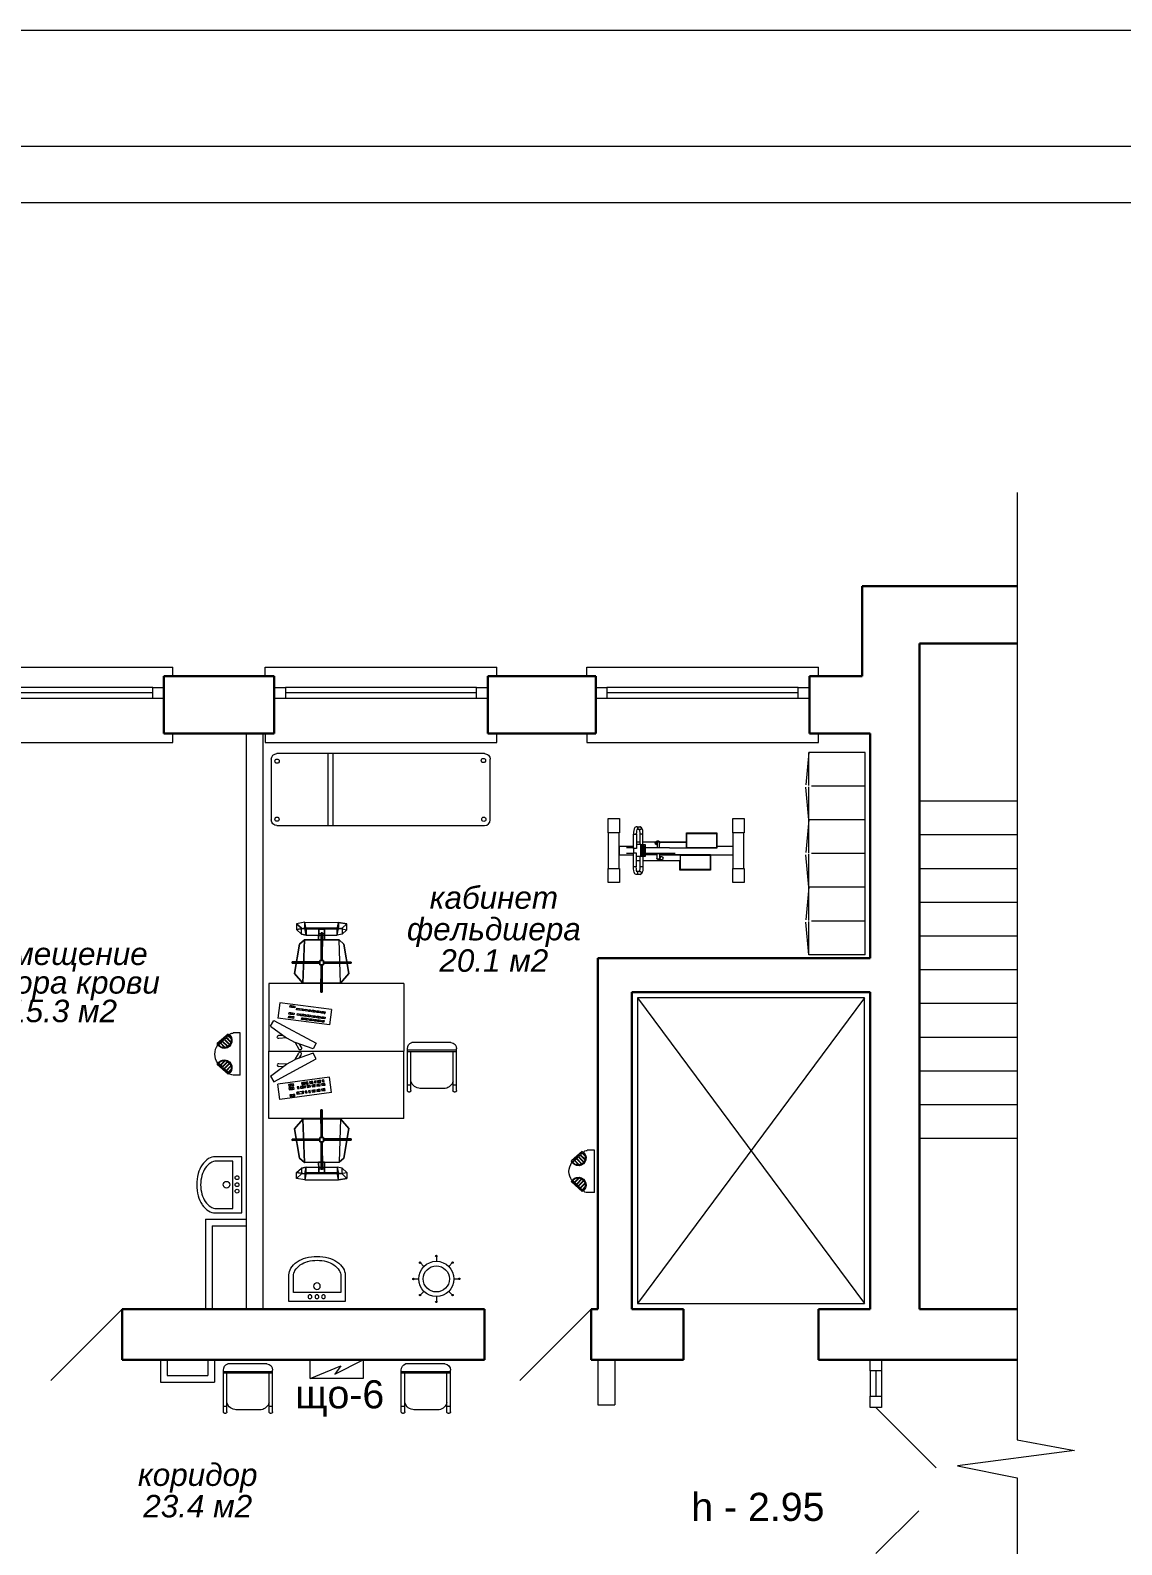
# Model space of a CAD drawing. Header units: metres. Extents: x 14591 to 15202, y 5442 to 5571.
# Drawn here: x 15086.86 to 15096.56, y 5495.36 to 5508.83 of the extents above; entities that cross this region are included whole.
import ezdxf
from ezdxf.enums import TextEntityAlignment as Align

# ---------------------------------------------------------------- set-up
doc = ezdxf.new("R2010")
doc.units = ezdxf.units.M
doc.header["$MEASUREMENT"] = 0
for name, color, linetype, lineweight in [('Level 50', 7, 'Continuous', 0), ('Level 63', 7, 'Continuous', 0), ('mebel', 7, 'Continuous', 0), ('Стены', 7, 'Continuous', 13), ('ТХ Мебель', 7, 'Continuous', 30)]:
    doc.layers.add(name, color=color, linetype=linetype, lineweight=lineweight)
doc.layers.add('OBORUD MED', color=7, linetype='Continuous', lineweight=0, true_color=0xd20000)
doc.styles.add('Style-Arial', font='arial.ttf')
doc.styles.add('Style-Arial IF', font='ariali.ttf')

# ---------------------------------------------------------------- blocks, each defined once
blk = doc.blocks.new('ум6')
at = {"layer": 'Стены', "color": 7, "linetype": 'Continuous', "lineweight": 0}
for p, q in [((-0.325, 0), (-0.325, -0.306)), ((0.325, 0), (-0.325, 0)), ((0.325, -0.306), (0.325, 0)), ((-0.274, -0.103), (-0.274, -0.294)), ((0.275, -0.103), (-0.274, -0.103)), ((0.275, -0.294), (0.275, -0.103))]:
    blk.add_line(p, q, dxfattribs=at)
for centre, radius in [((-0.082, -0.054), 0.0217), ((-0.001, -0.176), 0.0383), ((-0.001, -0.054), 0.0217), ((0.074, -0.054), 0.0217)]:
    blk.add_circle(centre, radius, dxfattribs=at)
for centre, radius, start, end in [((-0.18, -0.306), 0.145, 180, 212.1154), ((-0.151, -0.294), 0.122, 180, 212.1154), ((0.153, -0.294), 0.122, 327.8846, 0), ((0.18, -0.306), 0.145, 327.8846, 0), ((-0.094, -0.251), 0.247, 212.1154, 236.5784), ((-0.079, -0.248), 0.208, 212.1154, 236.5784), ((-0.037, -0.165), 0.35, 236.5784, 254.7118), ((-0.031, -0.175), 0.295, 236.5784, 254.7118), ((0, -0.029), 0.491, 254.7118, 270), ((0.001, -0.061), 0.414, 254.7118, 270), ((0, -0.029), 0.491, 270, 285.2882), ((0.001, -0.061), 0.414, 270, 285.2882), ((0.032, -0.175), 0.295, 285.2882, 303.4216), ((0.037, -0.165), 0.35, 285.2882, 303.4216), ((0.08, -0.248), 0.208, 303.4216, 327.8846), ((0.094, -0.251), 0.247, 303.4216, 327.8846)]:
    blk.add_arc(centre, radius, start, end, dxfattribs=at)
blk = doc.blocks.new('*U54')
at = {"layer": 'Стены', "color": 7, "linetype": 'Continuous', "lineweight": 0}
for p, q in [((-0.335, -1.03), (-0.335, 1.03)), ((-0.255, 1.03), (-0.335, 1.03)), ((0.335, 1.03), (0.255, 1.03)), ((0.335, -1.03), (0.335, 1.03)), ((-0.155, 0.85), (-0.155, -0.85)), ((-0.105, 0.85), (-0.105, -0.85)), ((-0.055, 0.85), (-0.055, -0.85)), ((-0.255, -1.03), (-0.335, -1.03)), ((0.255, -1.03), (0.335, -1.03))]:
    blk.add_line(p, q, dxfattribs=at)
at = {"layer": 'Стены', "color": 7, "linetype": 'Continuous', "lineweight": 30}
for p, q in [((0.255, 0.95), (-0.255, 0.95)), ((0.255, -0.95), (-0.255, -0.95))]:
    blk.add_line(p, q, dxfattribs=at)
at = {"layer": 'Стены', "color": 7, "linetype": 'Continuous', "lineweight": 13, "flags": 128}
for points in [[(-0.155, 0.85), (-0.155, 0.95), (-0.055, 0.95), (-0.055, 0.85), (-0.155, 0.85)], [(-0.155, -0.95), (-0.155, -0.85), (-0.055, -0.85), (-0.055, -0.95), (-0.155, -0.95)]]:
    blk.add_lwpolyline(points, close=True, dxfattribs=at)
blk = doc.blocks.new('*U132')
at = {"color": 7, "linetype": 'Continuous', "lineweight": 0}
for p, q in [((-0.146, 0.145), (-0.112, 0.112)), ((-0.146, 0.145), (-0.112, 0.112)), ((-0.001, 0.205), (-0.001, 0.158)), ((-0.001, 0.205), (-0.001, 0.158)), ((0.144, 0.145), (0.111, 0.112)), ((0.144, 0.145), (0.111, 0.112)), ((-0.205, 0), (-0.158, 0)), ((-0.205, 0), (-0.158, 0)), ((0.157, 0), (0.204, 0)), ((0.157, 0), (0.204, 0)), ((-0.112, -0.111), (-0.146, -0.144)), ((-0.112, -0.111), (-0.146, -0.144)), ((0.111, -0.111), (0.144, -0.144)), ((0.111, -0.111), (0.144, -0.144)), ((-0.001, -0.157), (-0.001, -0.204)), ((-0.001, -0.157), (-0.001, -0.204))]:
    blk.add_line(p, q, dxfattribs=at)
at = {"color": 7, "linetype": 'Continuous', "lineweight": 0, "flags": 128}
for points in [[(-0.152, 0.145, -1), (-0.139, 0.145, -1), (-0.152, 0.145)], [(-0.152, 0.145, -1), (-0.139, 0.145, -1), (-0.152, 0.145)], [(-0.007, 0.204, -1), (0.006, 0.204, -1), (-0.007, 0.204)], [(-0.007, 0.204, -1), (0.006, 0.204, -1), (-0.007, 0.204)], [(0.138, 0.146, -1), (0.15, 0.146, -1), (0.138, 0.146)], [(0.138, 0.146, -1), (0.15, 0.146, -1), (0.138, 0.146)], [(-0.211, -0.001, -1), (-0.198, -0.001, -1), (-0.211, -0.001)], [(-0.211, -0.001, -1), (-0.198, -0.001, -1), (-0.211, -0.001)], [(0.198, 0.001, -1), (0.211, 0.001, -1), (0.198, 0.001)], [(0.198, 0.001, -1), (0.211, 0.001, -1), (0.198, 0.001)], [(-0.152, -0.144, -1), (-0.14, -0.144, -1), (-0.152, -0.144)], [(-0.152, -0.144, -1), (-0.14, -0.144, -1), (-0.152, -0.144)], [(-0.007, -0.204, -1), (0.006, -0.204, -1), (-0.007, -0.204)], [(-0.007, -0.204, -1), (0.006, -0.204, -1), (-0.007, -0.204)], [(0.137, -0.144, -1), (0.149, -0.144, -1), (0.137, -0.144)], [(0.137, -0.144, -1), (0.149, -0.144, -1), (0.137, -0.144)]]:
    blk.add_lwpolyline(points, format="xyb", dxfattribs=at)
at = {"color": 7, "linetype": 'Continuous', "lineweight": 0}
for radius in [0.157, 0.157, 0.116]:
    blk.add_circle((-0.001, 0), radius, dxfattribs=at)
blk = doc.blocks.new('*U129')
at = {"color": 7, "linetype": 'Continuous', "lineweight": 0}
blk.add_line((-0.6, -0.027), (-0.6, 0.573), dxfattribs=at)
at = {"layer": 'Стены', "color": 7, "linetype": 'Continuous', "lineweight": 0}
for p, q in [((0.6, 0.573), (-0.6, 0.573)), ((0.179, 0.503), (0.206, 0.554)), ((0.206, 0.554), (0.366, 0.497)), ((0.328, 0.511), (0.309, 0.544)), ((0.366, 0.497), (0.332, 0.555)), ((0.6, -0.027), (0.6, 0.573)), ((0.556, 0.301), (0.179, 0.503)), ((0.442, 0.456), (0.366, 0.497)), ((0.442, 0.456), (0.509, 0.461)), ((0.583, 0.351), (0.442, 0.456)), ((0.474, 0.433), (0.513, 0.435)), ((0.043, 0.204), (0.061, 0.34)), ((0.061, 0.34), (0.52, 0.28)), ((0.099, 0.271), (0.101, 0.286)), ((0.104, 0.27), (0.099, 0.271)), ((0.113, 0.269), (0.099, 0.271)), ((0.101, 0.286), (0.115, 0.284)), ((0.107, 0.302), (0.109, 0.317)), ((0.122, 0.3), (0.107, 0.302)), ((0.109, 0.317), (0.124, 0.315)), ((0.115, 0.284), (0.113, 0.269)), ((0.113, 0.269), (0.115, 0.284)), ((0.115, 0.284), (0.13, 0.283)), ((0.124, 0.315), (0.122, 0.3)), ((0.13, 0.283), (0.128, 0.267)), ((0.136, 0.298), (0.138, 0.313)), ((0.151, 0.296), (0.136, 0.298)), ((0.138, 0.313), (0.153, 0.311)), ((0.142, 0.265), (0.144, 0.281)), ((0.144, 0.281), (0.159, 0.279)), ((0.151, 0.296), (0.153, 0.311)), ((0.153, 0.311), (0.151, 0.296)), ((0.165, 0.294), (0.151, 0.296)), ((0.153, 0.311), (0.167, 0.31)), ((0.157, 0.263), (0.159, 0.279)), ((0.159, 0.279), (0.157, 0.263)), ((0.159, 0.279), (0.173, 0.277)), ((0.167, 0.31), (0.165, 0.294)), ((0.173, 0.277), (0.171, 0.261)), ((0.177, 0.293), (0.179, 0.308)), ((0.192, 0.291), (0.177, 0.293)), ((0.179, 0.308), (0.194, 0.306)), ((0.186, 0.259), (0.188, 0.275)), ((0.188, 0.275), (0.202, 0.273)), ((0.194, 0.306), (0.192, 0.291)), ((0.202, 0.273), (0.2, 0.258)), ((0.2, 0.258), (0.202, 0.273)), ((0.202, 0.273), (0.217, 0.271)), ((0.206, 0.289), (0.208, 0.304)), ((0.22, 0.287), (0.206, 0.289)), ((0.208, 0.304), (0.222, 0.302)), ((0.217, 0.271), (0.214, 0.256)), ((0.222, 0.302), (0.22, 0.287)), ((0.22, 0.287), (0.222, 0.302)), ((0.235, 0.285), (0.22, 0.287)), ((0.222, 0.302), (0.237, 0.3)), ((0.237, 0.3), (0.235, 0.285)), ((0.249, 0.283), (0.251, 0.299)), ((0.264, 0.281), (0.249, 0.283)), ((0.251, 0.299), (0.266, 0.297)), ((0.266, 0.297), (0.264, 0.281)), ((0.264, 0.281), (0.266, 0.297)), ((0.278, 0.279), (0.264, 0.281)), ((0.266, 0.297), (0.28, 0.295)), ((0.278, 0.279), (0.28, 0.295)), ((0.28, 0.295), (0.278, 0.279)), ((0.293, 0.277), (0.278, 0.279)), ((0.28, 0.295), (0.295, 0.293)), ((0.293, 0.277), (0.295, 0.293)), ((0.295, 0.293), (0.293, 0.277)), ((0.307, 0.276), (0.293, 0.277)), ((0.295, 0.293), (0.309, 0.291)), ((0.309, 0.291), (0.307, 0.276)), ((0.378, 0.266), (0.38, 0.282)), ((0.38, 0.282), (0.395, 0.28)), ((0.395, 0.28), (0.393, 0.264)), ((0.393, 0.264), (0.395, 0.28)), ((0.395, 0.28), (0.409, 0.278)), ((0.407, 0.262), (0.409, 0.278)), ((0.409, 0.278), (0.407, 0.262)), ((0.409, 0.278), (0.424, 0.276)), ((0.424, 0.276), (0.421, 0.261)), ((0.502, 0.144), (0.52, 0.28)), ((0.583, 0.351), (0.556, 0.301)), ((0.043, 0.204), (0.502, 0.144)), ((0.099, 0.223), (0.101, 0.239)), ((0.106, 0.223), (0.099, 0.224)), ((0.113, 0.222), (0.099, 0.223)), ((0.106, 0.238), (0.101, 0.239)), ((0.101, 0.239), (0.115, 0.237)), ((0.128, 0.267), (0.113, 0.269)), ((0.113, 0.222), (0.115, 0.237)), ((0.115, 0.237), (0.113, 0.222)), ((0.128, 0.22), (0.113, 0.222)), ((0.115, 0.237), (0.13, 0.235)), ((0.13, 0.235), (0.128, 0.22)), ((0.157, 0.263), (0.142, 0.265)), ((0.142, 0.218), (0.144, 0.233)), ((0.157, 0.216), (0.142, 0.218)), ((0.144, 0.233), (0.159, 0.231)), ((0.171, 0.261), (0.157, 0.263)), ((0.157, 0.216), (0.159, 0.231)), ((0.159, 0.231), (0.157, 0.216)), ((0.171, 0.214), (0.157, 0.216)), ((0.159, 0.231), (0.173, 0.23)), ((0.173, 0.23), (0.171, 0.214)), ((0.2, 0.258), (0.186, 0.259)), ((0.186, 0.212), (0.188, 0.228)), ((0.2, 0.21), (0.186, 0.212)), ((0.188, 0.228), (0.202, 0.226)), ((0.214, 0.256), (0.2, 0.258)), ((0.2, 0.21), (0.202, 0.226)), ((0.202, 0.226), (0.2, 0.21)), ((0.215, 0.208), (0.2, 0.21)), ((0.202, 0.226), (0.217, 0.224)), ((0.217, 0.224), (0.215, 0.208)), ((0.229, 0.254), (0.231, 0.269)), ((0.243, 0.252), (0.229, 0.254)), ((0.229, 0.206), (0.231, 0.222)), ((0.244, 0.205), (0.229, 0.206)), ((0.231, 0.269), (0.245, 0.267)), ((0.231, 0.222), (0.246, 0.22)), ((0.243, 0.252), (0.245, 0.267)), ((0.245, 0.267), (0.243, 0.252)), ((0.258, 0.25), (0.243, 0.252)), ((0.246, 0.22), (0.244, 0.205)), ((0.245, 0.267), (0.26, 0.266)), ((0.26, 0.266), (0.258, 0.25)), ((0.258, 0.203), (0.26, 0.218)), ((0.272, 0.201), (0.258, 0.203)), ((0.26, 0.218), (0.275, 0.216)), ((0.272, 0.248), (0.274, 0.264)), ((0.287, 0.246), (0.272, 0.248)), ((0.275, 0.216), (0.272, 0.201)), ((0.274, 0.264), (0.289, 0.262)), ((0.289, 0.262), (0.287, 0.246)), ((0.287, 0.246), (0.289, 0.262)), ((0.301, 0.244), (0.287, 0.246)), ((0.287, 0.199), (0.289, 0.214)), ((0.301, 0.197), (0.287, 0.199)), ((0.289, 0.262), (0.303, 0.26)), ((0.289, 0.214), (0.303, 0.213)), ((0.303, 0.26), (0.301, 0.244)), ((0.301, 0.244), (0.303, 0.26)), ((0.316, 0.242), (0.301, 0.244)), ((0.301, 0.197), (0.303, 0.213)), ((0.303, 0.213), (0.301, 0.197)), ((0.351, 0.19), (0.301, 0.197)), ((0.303, 0.26), (0.318, 0.258)), ((0.303, 0.213), (0.353, 0.206)), ((0.318, 0.258), (0.316, 0.242)), ((0.33, 0.241), (0.332, 0.256)), ((0.345, 0.239), (0.33, 0.241)), ((0.33, 0.193), (0.332, 0.209)), ((0.344, 0.191), (0.33, 0.193)), ((0.332, 0.256), (0.347, 0.254)), ((0.332, 0.209), (0.346, 0.207)), ((0.346, 0.207), (0.344, 0.191)), ((0.347, 0.254), (0.345, 0.239)), ((0.353, 0.206), (0.351, 0.19)), ((0.367, 0.173), (0.369, 0.188)), ((0.381, 0.171), (0.367, 0.173)), ((0.369, 0.188), (0.384, 0.186)), ((0.375, 0.235), (0.377, 0.251)), ((0.39, 0.233), (0.375, 0.235)), ((0.377, 0.251), (0.392, 0.249)), ((0.393, 0.264), (0.378, 0.266)), ((0.381, 0.171), (0.384, 0.186)), ((0.384, 0.186), (0.381, 0.171)), ((0.396, 0.169), (0.381, 0.171)), ((0.384, 0.186), (0.398, 0.184)), ((0.39, 0.233), (0.392, 0.249)), ((0.392, 0.249), (0.39, 0.233)), ((0.404, 0.231), (0.39, 0.233)), ((0.392, 0.249), (0.406, 0.247)), ((0.407, 0.262), (0.393, 0.264)), ((0.398, 0.184), (0.396, 0.169)), ((0.396, 0.169), (0.398, 0.184)), ((0.41, 0.167), (0.396, 0.169)), ((0.398, 0.184), (0.412, 0.183)), ((0.406, 0.247), (0.404, 0.231)), ((0.404, 0.231), (0.406, 0.247)), ((0.419, 0.229), (0.404, 0.231)), ((0.406, 0.247), (0.421, 0.245)), ((0.421, 0.261), (0.407, 0.262)), ((0.412, 0.183), (0.41, 0.167)), ((0.421, 0.245), (0.419, 0.229)), ((0.124, 0.05), (0.124, 0.05)), ((0.124, 0.05), (0.124, 0.05)), ((0.124, 0.05), (0.136, 0.05)), ((0.136, 0.05), (0.124, 0.05)), ((0.124, 0.05), (0.136, 0.05)), ((0.124, -0.194), (0.124, 0.05)), ((0.124, 0.05), (0.124, -0.194)), ((0.124, -0.194), (0.124, 0.05)), ((0.136, 0.05), (0.135, -0.194)), ((0.135, -0.194), (0.136, 0.05)), ((0.136, 0.05), (0.135, -0.194)), ((0.136, 0.05), (0.136, 0.05)), ((0.136, 0.05), (0.136, 0.05)), ((-0.6, -0.027), (0.6, -0.027)), ((-0.111, -0.116), (-0.037, -0.03)), ((-0.037, -0.03), (-0.111, -0.116)), ((-0.111, -0.116), (-0.037, -0.03)), ((-0.069, -0.378), (-0.111, -0.116)), ((-0.111, -0.116), (-0.069, -0.378)), ((-0.069, -0.378), (-0.111, -0.116)), ((-0.037, -0.03), (0.297, -0.031)), ((0.297, -0.031), (-0.037, -0.03)), ((0.297, -0.031), (-0.037, -0.03)), ((-0.037, -0.03), (-0.025, -0.416)), ((-0.037, -0.03), (-0.025, -0.416)), ((0.283, -0.417), (0.297, -0.031)), ((0.297, -0.031), (0.283, -0.417)), ((0.297, -0.031), (0.37, -0.117)), ((0.37, -0.117), (0.297, -0.031)), ((0.37, -0.117), (0.297, -0.031)), ((0.37, -0.117), (0.327, -0.379)), ((0.327, -0.379), (0.37, -0.117)), ((0.327, -0.379), (0.37, -0.117)), ((-0.132, -0.208), (-0.132, -0.208)), ((-0.132, -0.208), (0.112, -0.208)), ((0.112, -0.208), (-0.132, -0.208)), ((-0.132, -0.219), (-0.132, -0.208)), ((-0.132, -0.208), (-0.132, -0.208)), ((-0.132, -0.208), (-0.132, -0.219)), ((-0.132, -0.219), (-0.132, -0.208)), ((-0.132, -0.208), (0.112, -0.208)), ((-0.132, -0.219), (-0.132, -0.219)), ((0.112, -0.22), (-0.132, -0.219)), ((-0.132, -0.219), (-0.132, -0.219)), ((-0.132, -0.219), (0.112, -0.22)), ((0.112, -0.22), (-0.132, -0.219)), ((0.112, -0.234), (0.112, -0.194)), ((0.112, -0.194), (0.112, -0.234)), ((0.112, -0.194), (0.147, -0.194)), ((0.147, -0.194), (0.112, -0.194)), ((0.112, -0.208), (0.112, -0.208)), ((0.112, -0.208), (0.112, -0.22)), ((0.147, -0.234), (0.112, -0.234)), ((0.112, -0.234), (0.147, -0.234)), ((0.124, -0.234), (0.123, -0.478)), ((0.123, -0.478), (0.124, -0.234)), ((0.124, -0.234), (0.123, -0.478)), ((0.135, -0.194), (0.124, -0.194)), ((0.135, -0.234), (0.124, -0.234)), ((0.135, -0.194), (0.135, -0.194)), ((0.135, -0.478), (0.135, -0.234)), ((0.135, -0.234), (0.135, -0.234)), ((0.135, -0.234), (0.135, -0.478)), ((0.135, -0.478), (0.135, -0.234)), ((0.147, -0.194), (0.147, -0.234)), ((0.147, -0.234), (0.147, -0.194)), ((0.392, -0.209), (0.147, -0.208)), ((0.147, -0.208), (0.147, -0.208)), ((0.147, -0.208), (0.392, -0.209)), ((0.147, -0.208), (0.147, -0.22)), ((0.392, -0.209), (0.147, -0.208)), ((0.147, -0.22), (0.392, -0.221)), ((0.392, -0.221), (0.147, -0.22)), ((0.147, -0.22), (0.392, -0.221)), ((0.392, -0.209), (0.392, -0.209)), ((0.392, -0.221), (0.392, -0.209)), ((0.392, -0.209), (0.392, -0.209)), ((0.392, -0.209), (0.392, -0.221)), ((0.392, -0.221), (0.392, -0.209)), ((0.392, -0.221), (0.392, -0.221)), ((0.392, -0.221), (0.392, -0.221)), ((-0.025, -0.416), (-0.069, -0.378)), ((-0.069, -0.378), (-0.025, -0.416)), ((-0.025, -0.416), (-0.069, -0.378)), ((0.327, -0.379), (0.283, -0.417)), ((0.283, -0.417), (0.327, -0.379)), ((0.283, -0.417), (0.327, -0.379)), ((-0.052, -0.467), (-0.094, -0.506)), ((-0.094, -0.506), (-0.052, -0.467)), ((-0.094, -0.506), (-0.094, -0.559)), ((-0.094, -0.506), (-0.094, -0.559)), ((-0.021, -0.52), (-0.094, -0.506)), ((-0.021, -0.52), (-0.094, -0.506)), ((-0.094, -0.559), (-0.052, -0.52)), ((-0.094, -0.559), (-0.052, -0.52)), ((-0.052, -0.467), (-0.008, -0.458)), ((-0.052, -0.467), (-0.008, -0.458)), ((-0.052, -0.52), (-0.052, -0.467)), ((-0.052, -0.52), (-0.052, -0.467)), ((-0.008, -0.51), (-0.052, -0.52)), ((-0.052, -0.52), (-0.008, -0.51)), ((0.283, -0.417), (-0.025, -0.416)), ((-0.025, -0.416), (0.283, -0.417)), ((-0.025, -0.416), (0.283, -0.417)), ((-0.008, -0.458), (-0.021, -0.52)), ((-0.008, -0.458), (-0.021, -0.52)), ((-0.008, -0.51), (-0.021, -0.572)), ((-0.021, -0.572), (-0.008, -0.51)), ((-0.021, -0.572), (-0.021, -0.52)), ((-0.021, -0.572), (-0.021, -0.52)), ((-0.021, -0.52), (0.279, -0.52)), ((-0.021, -0.52), (0.279, -0.52)), ((-0.008, -0.458), (-0.008, -0.51)), ((0.266, -0.458), (-0.008, -0.458)), ((-0.008, -0.458), (-0.008, -0.51)), ((0.266, -0.458), (-0.008, -0.458)), ((-0.008, -0.51), (0.266, -0.511)), ((-0.008, -0.51), (0.266, -0.511)), ((0.103, -0.511), (0.103, -0.416)), ((0.103, -0.416), (0.103, -0.473)), ((0.103, -0.416), (0.156, -0.416)), ((0.103, -0.511), (0.103, -0.416)), ((0.103, -0.416), (0.156, -0.416)), ((0.103, -0.473), (0.103, -0.416)), ((0.103, -0.473), (0.103, -0.511)), ((0.155, -0.474), (0.103, -0.473)), ((0.155, -0.511), (0.103, -0.511)), ((0.123, -0.478), (0.123, -0.478)), ((0.123, -0.478), (0.135, -0.478)), ((0.135, -0.478), (0.123, -0.478)), ((0.123, -0.478), (0.123, -0.478)), ((0.123, -0.478), (0.135, -0.478)), ((0.135, -0.478), (0.135, -0.478)), ((0.135, -0.478), (0.135, -0.478)), ((0.156, -0.416), (0.155, -0.511)), ((0.155, -0.474), (0.156, -0.416)), ((0.156, -0.416), (0.155, -0.511)), ((0.156, -0.416), (0.155, -0.474)), ((0.155, -0.511), (0.155, -0.474)), ((0.266, -0.511), (0.266, -0.458)), ((0.266, -0.458), (0.31, -0.468)), ((0.266, -0.511), (0.266, -0.458)), ((0.31, -0.468), (0.266, -0.458)), ((0.266, -0.458), (0.279, -0.52)), ((0.279, -0.52), (0.266, -0.458)), ((0.31, -0.52), (0.266, -0.511)), ((0.266, -0.511), (0.279, -0.573)), ((0.31, -0.52), (0.266, -0.511)), ((0.266, -0.511), (0.279, -0.573)), ((0.352, -0.507), (0.279, -0.52)), ((0.279, -0.52), (0.352, -0.507)), ((0.279, -0.52), (0.279, -0.573)), ((0.279, -0.52), (0.279, -0.573)), ((0.352, -0.507), (0.31, -0.468)), ((0.31, -0.468), (0.31, -0.52)), ((0.31, -0.468), (0.31, -0.52)), ((0.352, -0.507), (0.31, -0.468)), ((0.31, -0.52), (0.352, -0.56)), ((0.352, -0.56), (0.31, -0.52)), ((0.352, -0.56), (0.352, -0.507)), ((0.352, -0.56), (0.352, -0.507)), ((-0.094, -0.559), (-0.021, -0.572)), ((-0.021, -0.572), (-0.094, -0.559)), ((0.279, -0.573), (-0.021, -0.572)), ((0.279, -0.573), (-0.021, -0.572)), ((0.279, -0.573), (0.352, -0.56)), ((0.279, -0.573), (0.352, -0.56))]:
    blk.add_line(p, q, dxfattribs=at)
at = {"layer": 'Стены', "color": 7, "linetype": 'Continuous', "lineweight": 0, "extrusion": (0, 0, -1)}
for centre, start, end in [((-0.321, 0.55), 335.1796, 155.2165), ((-0.511, 0.448), 81.1305, 261.1674)]:
    blk.add_arc(centre, 0.0129, start, end, dxfattribs=at)
blk = doc.blocks.new('*U131')
at = {"layer": 'Стены', "color": 7, "linetype": 'Continuous', "lineweight": 0}
for p, q in [((-0.219, 0.208), (-0.219, 0.198)), ((-0.208, 0.219), (0.15, 0.219)), ((-0.208, 0.187), (0.136, 0.187)), ((-0.16, 0.187), (-0.16, 0.219)), ((0.136, -0.219), (0.136, 0.219)), ((0.15, -0.219), (0.15, 0.219)), ((0.15, 0.219), (0.169, 0.219)), ((0.219, -0.168), (0.219, 0.18)), ((-0.189, -0.118), (-0.189, 0.108)), ((-0.219, -0.197), (-0.219, -0.207)), ((-0.208, -0.187), (0.136, -0.187)), ((-0.208, -0.219), (0.165, -0.219)), ((-0.16, -0.219), (-0.16, -0.187))]:
    blk.add_line(p, q, dxfattribs=at)
at = {"layer": 'Стены', "color": 7, "linetype": 'Continuous', "lineweight": 0, "extrusion": (0, 0, -1)}
for centre, radius, start, end in [((0.209, 0.208), 0.0104, 358.9796, 94.0778), ((0.208, 0.198), 0.011, 270.467, 0.467), ((0.104, 0.105), 0.0844, 358.3439, 76.9666), ((-0.167, 0.163), 0.0554, 87.4032, 162.07), ((0.105, -0.105), 0.0844, 283.0334, 351.2374), ((0.209, -0.197), 0.0104, 358.9796, 94.0778), ((0.208, -0.208), 0.011, 270.467, 0.467), ((-0.164, -0.164), 0.055, 184.5182, 270.467)]:
    blk.add_arc(centre, radius, start, end, dxfattribs=at)
blk = doc.blocks.new('*U138')
at = {"layer": 'mebel', "ltscale": 0.001174}
for p, q in [((-0.242, 0.515), (-0.135, 0.515)), ((-0.242, 0.429), (-0.242, 0.515)), ((-0.135, 0.515), (-0.135, 0.429)), ((-0.135, 0.512), (0.135, 0.512)), ((0.135, 0.429), (0.135, 0.515)), ((0.135, 0.515), (0.242, 0.515)), ((0.242, 0.515), (0.242, 0.429)), ((-0.135, 0.429), (-0.242, 0.429)), ((-0.135, 0.432), (0.135, 0.432)), ((-0.034, 0.324), (-0.034, 0.429)), ((-0.034, 0.429), (0.034, 0.429)), ((-0.021, 0.324), (-0.021, 0.377)), ((0.021, 0.323), (0.021, 0.377)), ((0.034, 0.429), (0.034, 0.323)), ((0.242, 0.429), (0.135, 0.429)), ((-0.18, 0.304), (-0.178, 0.308)), ((-0.18, 0.272), (-0.18, 0.304)), ((-0.18, 0.299), (-0.178, 0.295)), ((-0.18, 0.273), (-0.178, 0.269)), ((-0.178, 0.267), (-0.18, 0.272)), ((-0.179, 0.305), (-0.179, 0.306)), ((-0.179, 0.305), (-0.179, 0.305)), ((-0.178, 0.308), (-0.175, 0.313)), ((-0.178, 0.295), (-0.173, 0.292)), ((-0.178, 0.269), (-0.174, 0.265)), ((-0.178, 0.267), (-0.173, 0.265)), ((-0.175, 0.263), (-0.178, 0.267)), ((-0.175, 0.313), (-0.171, 0.315)), ((-0.171, 0.261), (-0.175, 0.263)), ((-0.174, 0.265), (-0.169, 0.264)), ((-0.173, 0.292), (-0.17, 0.292)), ((-0.173, 0.265), (-0.17, 0.264)), ((-0.171, 0.315), (-0.164, 0.319)), ((-0.164, 0.257), (-0.171, 0.261)), ((-0.17, 0.292), (-0.169, 0.291)), ((-0.17, 0.292), (-0.168, 0.291)), ((-0.169, 0.291), (-0.169, 0.291)), ((-0.169, 0.264), (-0.166, 0.265)), ((-0.168, 0.264), (-0.169, 0.264)), ((-0.168, 0.291), (-0.166, 0.292)), ((-0.166, 0.265), (-0.168, 0.264)), ((-0.166, 0.292), (-0.164, 0.293)), ((-0.164, 0.293), (-0.166, 0.292)), ((-0.166, 0.265), (-0.164, 0.265)), ((-0.164, 0.319), (-0.153, 0.321)), ((-0.164, 0.293), (-0.164, 0.293)), ((-0.164, 0.293), (-0.163, 0.293)), ((-0.164, 0.266), (-0.16, 0.269)), ((-0.164, 0.265), (-0.164, 0.266)), ((-0.164, 0.266), (-0.163, 0.266)), ((-0.153, 0.254), (-0.164, 0.257)), ((-0.163, 0.293), (-0.16, 0.297)), ((-0.163, 0.266), (-0.162, 0.267)), ((-0.162, 0.296), (-0.156, 0.299)), ((-0.162, 0.294), (-0.16, 0.296)), ((-0.16, 0.298), (-0.15, 0.3)), ((-0.16, 0.297), (-0.16, 0.297)), ((-0.16, 0.296), (-0.16, 0.297)), ((-0.16, 0.269), (-0.159, 0.273)), ((-0.16, 0.269), (-0.16, 0.27)), ((-0.16, 0.269), (-0.16, 0.269)), ((-0.159, 0.273), (-0.159, 0.298)), ((-0.159, 0.278), (-0.156, 0.277)), ((-0.159, 0.277), (-0.158, 0.276)), ((-0.156, 0.277), (-0.15, 0.275)), ((-0.153, 0.321), (-0.139, 0.323)), ((-0.139, 0.253), (-0.153, 0.254)), ((-0.15, 0.3), (-0.138, 0.302)), ((-0.15, 0.275), (-0.138, 0.274)), ((-0.139, 0.323), (-0.124, 0.324)), ((-0.126, 0.252), (-0.139, 0.253)), ((-0.138, 0.302), (-0.124, 0.303)), ((-0.138, 0.274), (-0.124, 0.273)), ((-0.126, 0.273), (-0.126, 0.273)), ((-0.126, 0.273), (-0.045, 0.273)), ((-0.126, 0.271), (-0.126, 0.271)), ((-0.126, 0.257), (-0.126, 0.257)), ((-0.126, 0.253), (-0.126, 0.254)), ((-0.126, 0.252), (-0.126, 0.253)), ((-0.045, 0.252), (-0.126, 0.252)), ((-0.124, 0.324), (-0.124, 0.323)), ((-0.124, 0.303), (-0.124, 0.324)), ((-0.124, 0.324), (-0.017, 0.324)), ((-0.124, 0.32), (-0.124, 0.322)), ((-0.124, 0.313), (-0.124, 0.319)), ((-0.017, 0.303), (-0.124, 0.303)), ((-0.124, 0.303), (-0.124, 0.303)), ((-0.124, 0.273), (-0.124, 0.273)), ((-0.124, 0.272), (-0.124, 0.273)), ((-0.124, 0.268), (-0.124, 0.27)), ((-0.124, 0.263), (-0.124, 0.266)), ((-0.124, 0.259), (-0.124, 0.261)), ((-0.124, 0.255), (-0.124, 0.256)), ((-0.124, 0.252), (-0.124, 0.253)), ((-0.078, 0.324), (-0.078, 0.324)), ((-0.078, 0.324), (-0.032, 0.324)), ((-0.078, 0.273), (-0.078, 0.303)), ((-0.078, -0.032), (-0.078, 0.252)), ((-0.045, 0.235), (-0.045, 0.303)), ((-0.045, 0.268), (0.045, 0.268)), ((0.045, 0.235), (-0.045, 0.235)), ((-0.041, 0.252), (-0.041, 0.264)), ((-0.041, 0.261), (0.041, 0.261)), ((0.041, 0.252), (-0.041, 0.252)), ((-0.034, 0.238), (-0.034, 0.246)), ((-0.034, 0.243), (-0.017, 0.243)), ((-0.017, 0.238), (-0.034, 0.238)), ((-0.032, 0.324), (-0.032, 0.324)), ((-0.032, 0.144), (-0.032, 0.235)), ((-0.021, 0.009), (-0.021, 0.235)), ((-0.021, 0.235), (-0.021, 0.157)), ((-0.021, 0.161), (-0.021, 0.235)), ((-0.017, 0.324), (-0.017, 0.303)), ((-0.017, 0.32), (0.017, 0.32)), ((-0.017, 0.243), (-0.017, 0.246)), ((-0.017, 0.243), (-0.017, 0.238)), ((-0.009, 0.238), (-0.009, 0.246)), ((-0.009, 0.243), (0.009, 0.243)), ((0.009, 0.238), (-0.009, 0.238)), ((0.009, 0.243), (0.009, 0.246)), ((0.009, 0.243), (0.009, 0.238)), ((0.017, 0.302), (0.017, 0.323)), ((0.017, 0.323), (0.124, 0.323)), ((0.124, 0.302), (0.017, 0.302)), ((0.017, 0.238), (0.017, 0.246)), ((0.017, 0.243), (0.034, 0.243)), ((0.034, 0.238), (0.017, 0.238)), ((0.021, 0.051), (0.021, 0.235)), ((0.034, 0.243), (0.034, 0.246)), ((0.034, 0.243), (0.034, 0.238)), ((0.041, 0.261), (0.041, 0.264)), ((0.041, 0.261), (0.041, 0.252)), ((0.045, 0.268), (0.045, 0.302)), ((0.045, 0.273), (0.124, 0.273)), ((0.045, 0.268), (0.045, 0.235)), ((0.045, 0.252), (0.124, 0.252)), ((0.065, 0.273), (0.065, 0.302)), ((0.065, 0.157), (0.065, 0.252)), ((0.124, 0.324), (0.124, 0.322)), ((0.139, 0.323), (0.124, 0.324)), ((0.124, 0.322), (0.124, 0.318)), ((0.124, 0.318), (0.124, 0.313)), ((0.124, 0.313), (0.124, 0.312)), ((0.124, 0.312), (0.124, 0.307)), ((0.124, 0.308), (0.124, 0.311)), ((0.124, 0.307), (0.124, 0.304)), ((0.124, 0.304), (0.124, 0.306)), ((0.124, 0.304), (0.124, 0.302)), ((0.124, 0.303), (0.124, 0.303)), ((0.138, 0.302), (0.124, 0.303)), ((0.124, 0.273), (0.138, 0.274)), ((0.124, 0.273), (0.124, 0.273)), ((0.124, 0.262), (0.124, 0.273)), ((0.124, 0.27), (0.124, 0.272)), ((0.124, 0.266), (0.124, 0.268)), ((0.124, 0.26), (0.124, 0.263)), ((0.124, 0.252), (0.124, 0.26)), ((0.124, 0.26), (0.124, 0.259)), ((0.124, 0.255), (0.124, 0.256)), ((0.124, 0.252), (0.139, 0.253)), ((0.124, 0.252), (0.124, 0.253)), ((0.15, 0.3), (0.138, 0.302)), ((0.138, 0.274), (0.15, 0.275)), ((0.153, 0.321), (0.139, 0.323)), ((0.139, 0.253), (0.153, 0.254)), ((0.16, 0.298), (0.15, 0.3)), ((0.15, 0.275), (0.156, 0.277)), ((0.164, 0.319), (0.153, 0.321)), ((0.153, 0.254), (0.164, 0.257)), ((0.156, 0.299), (0.161, 0.296)), ((0.156, 0.277), (0.159, 0.278)), ((0.158, 0.276), (0.159, 0.277)), ((0.159, 0.275), (0.159, 0.298)), ((0.159, 0.27), (0.159, 0.275)), ((0.162, 0.266), (0.159, 0.27)), ((0.16, 0.297), (0.162, 0.294)), ((0.163, 0.293), (0.16, 0.297)), ((0.16, 0.297), (0.16, 0.297)), ((0.162, 0.294), (0.167, 0.291)), ((0.167, 0.264), (0.162, 0.266)), ((0.168, 0.291), (0.163, 0.293)), ((0.171, 0.315), (0.164, 0.319)), ((0.164, 0.257), (0.171, 0.261)), ((0.167, 0.291), (0.168, 0.291)), ((0.172, 0.264), (0.167, 0.264)), ((0.168, 0.291), (0.168, 0.291)), ((0.168, 0.291), (0.169, 0.291)), ((0.168, 0.264), (0.168, 0.264)), ((0.168, 0.264), (0.169, 0.264)), ((0.173, 0.292), (0.169, 0.291)), ((0.169, 0.291), (0.172, 0.291)), ((0.175, 0.313), (0.171, 0.315)), ((0.171, 0.261), (0.175, 0.263)), ((0.172, 0.291), (0.173, 0.292)), ((0.173, 0.265), (0.172, 0.264)), ((0.173, 0.292), (0.175, 0.293)), ((0.173, 0.292), (0.173, 0.292)), ((0.176, 0.266), (0.173, 0.265)), ((0.173, 0.265), (0.175, 0.266)), ((0.173, 0.265), (0.173, 0.265)), ((0.177, 0.308), (0.175, 0.313)), ((0.175, 0.293), (0.176, 0.294)), ((0.177, 0.294), (0.175, 0.293)), ((0.175, 0.263), (0.177, 0.267)), ((0.176, 0.294), (0.177, 0.294)), ((0.177, 0.267), (0.176, 0.266)), ((0.18, 0.304), (0.177, 0.308)), ((0.177, 0.295), (0.179, 0.297)), ((0.177, 0.294), (0.177, 0.295)), ((0.177, 0.267), (0.179, 0.27)), ((0.177, 0.267), (0.179, 0.27)), ((0.177, 0.267), (0.177, 0.267)), ((0.179, 0.298), (0.18, 0.299)), ((0.179, 0.297), (0.179, 0.298)), ((0.179, 0.298), (0.179, 0.298)), ((0.179, 0.298), (0.179, 0.297)), ((0.179, 0.27), (0.18, 0.275)), ((0.18, 0.272), (0.179, 0.271)), ((0.18, 0.299), (0.18, 0.304)), ((0.18, 0.299), (0.18, 0.275)), ((0.18, 0.275), (0.18, 0.272)), ((-0.071, 0.136), (-0.066, 0.143)), ((-0.071, 0.11), (-0.071, 0.136)), ((-0.071, 0.128), (-0.066, 0.121)), ((-0.066, 0.143), (-0.064, 0.144)), ((-0.066, 0.121), (-0.058, 0.118)), ((-0.064, 0.144), (-0.058, 0.146)), ((-0.064, 0.127), (-0.064, 0.144)), ((-0.064, 0.144), (-0.021, 0.144)), ((-0.021, 0.127), (-0.064, 0.127)), ((-0.058, 0.146), (-0.052, 0.144)), ((-0.058, 0.118), (-0.05, 0.121)), ((-0.05, 0.121), (-0.045, 0.127)), ((-0.045, 0.127), (-0.045, 0.11)), ((-0.032, -0.032), (-0.032, 0.127)), ((-0.032, 0.127), (-0.032, -0.032)), ((-0.021, 0.144), (-0.021, 0.157)), ((-0.021, 0.157), (-0.021, 0.117)), ((-0.021, 0.053), (-0.021, 0.127)), ((0.064, 0.144), (0.021, 0.144)), ((0.021, 0.127), (0.064, 0.127)), ((0.044, 0.149), (0.049, 0.157)), ((0.049, 0.15), (0.045, 0.144)), ((0.049, 0.157), (0.058, 0.159)), ((0.058, 0.153), (0.049, 0.15)), ((0.051, 0.127), (0.058, 0.125)), ((0.058, 0.159), (0.066, 0.157)), ((0.066, 0.15), (0.058, 0.153)), ((0.058, 0.125), (0.066, 0.127)), ((0.064, 0.127), (0.064, 0.144)), ((0.065, -0.077), (0.065, 0.127)), ((0.065, 0.127), (0.065, -0.077)), ((0.066, 0.157), (0.071, 0.149)), ((0.071, 0.143), (0.066, 0.15)), ((0.066, 0.127), (0.071, 0.134)), ((0.071, 0.149), (0.071, 0.143)), ((0.071, 0.134), (0.071, 0.143)), ((-0.066, 0.103), (-0.071, 0.11)), ((-0.058, 0.1), (-0.066, 0.103)), ((-0.05, 0.103), (-0.058, 0.1)), ((-0.045, 0.11), (-0.05, 0.103)), ((-0.032, -0.015), (-0.032, 0.018)), ((0.019, -0.308), (0.019, 0.051)), ((-0.147, -0.26), (-0.147, -0.028)), ((-0.147, -0.028), (-0.078, -0.028)), ((-0.143, -0.256), (-0.143, -0.032)), ((-0.143, -0.032), (-0.078, -0.032)), ((-0.078, -0.032), (-0.032, -0.032)), ((-0.035, -0.032), (-0.035, -0.256)), ((-0.032, -0.032), (-0.032, -0.028)), ((-0.032, -0.032), (-0.032, -0.044)), ((-0.032, -0.26), (-0.032, -0.033)), ((0.019, -0.077), (0.134, -0.077)), ((0.019, -0.077), (0.065, -0.077)), ((0.022, -0.304), (0.022, -0.081)), ((0.022, -0.081), (0.13, -0.081)), ((0.065, -0.054), (0.065, -0.039)), ((0.065, -0.077), (0.065, -0.077)), ((0.13, -0.081), (0.13, -0.304)), ((0.134, -0.077), (0.134, -0.308)), ((-0.147, -0.26), (-0.032, -0.26)), ((-0.032, -0.26), (-0.147, -0.26)), ((-0.035, -0.256), (-0.143, -0.256)), ((-0.034, -0.429), (-0.034, -0.26)), ((-0.032, -0.26), (-0.032, -0.26)), ((0.134, -0.308), (0.019, -0.308)), ((0.13, -0.304), (0.022, -0.304)), ((0.034, -0.308), (0.034, -0.429)), ((-0.242, -0.515), (-0.242, -0.429)), ((-0.242, -0.429), (-0.135, -0.429)), ((-0.135, -0.429), (-0.135, -0.515)), ((-0.135, -0.432), (0.135, -0.432)), ((0.034, -0.429), (-0.034, -0.429)), ((0.135, -0.515), (0.135, -0.429)), ((0.135, -0.429), (0.242, -0.429)), ((0.242, -0.429), (0.242, -0.515)), ((-0.135, -0.515), (-0.242, -0.515)), ((-0.135, -0.512), (0.135, -0.512)), ((0.242, -0.515), (0.135, -0.515))]:
    blk.add_line(p, q, dxfattribs=at)
blk = doc.blocks.new('*U130')
at = {"layer": 'Стены', "color": 7, "linetype": 'Continuous', "lineweight": 0}
blk.add_line((-0.3, -0.263), (0.3, -0.263), dxfattribs=at)
at = {"layer": 'ТХ Мебель', "color": 7, "linetype": 'Continuous', "lineweight": 0, "ltscale": 5e-05}
for p, q in [((-0.3, 0.237), (-0.01, 0.263)), ((-0.3, 0.237), (-0.005, 0.237)), ((-0.3, -0.263), (-0.3, 0.237)), ((0, -0.263), (0, 0.215)), ((0.005, 0.237), (0.3, 0.237)), ((0.3, 0.237), (0.01, 0.263)), ((0.3, -0.263), (0.3, 0.237))]:
    blk.add_line(p, q, dxfattribs=at)
blk = doc.blocks.new('*U143')
at = {"layer": 'Стены', "color": 7, "linetype": 'Continuous', "lineweight": 0}
for p, q in [((-0.219, 0.208), (-0.219, 0.198)), ((-0.208, 0.219), (0.15, 0.219)), ((-0.208, 0.187), (0.136, 0.187)), ((-0.16, 0.187), (-0.16, 0.219)), ((0.136, -0.219), (0.136, 0.219)), ((0.15, -0.219), (0.15, 0.219)), ((0.15, 0.219), (0.169, 0.219)), ((0.219, -0.168), (0.219, 0.18)), ((-0.189, -0.118), (-0.189, 0.108)), ((-0.219, -0.197), (-0.219, -0.207)), ((-0.208, -0.187), (0.136, -0.187)), ((-0.208, -0.219), (0.165, -0.219)), ((-0.16, -0.219), (-0.16, -0.187))]:
    blk.add_line(p, q, dxfattribs=at)
at = {"layer": 'Стены', "color": 7, "linetype": 'Continuous', "lineweight": 0, "extrusion": (0, 0, -1)}
for centre, radius, start, end in [((0.209, 0.208), 0.0104, 358.9796, 94.0778), ((0.208, 0.198), 0.011, 270.467, 0.467), ((0.104, 0.105), 0.0844, 358.3439, 76.9666), ((-0.167, 0.163), 0.0554, 87.4032, 162.07), ((0.105, -0.105), 0.0844, 283.0334, 351.2374), ((0.209, -0.197), 0.0104, 358.9796, 94.0778), ((0.208, -0.208), 0.011, 270.467, 0.467), ((-0.164, -0.164), 0.055, 184.5182, 270.467)]:
    blk.add_arc(centre, radius, start, end, dxfattribs=at)
blk = doc.blocks.new('*U150')
at = {"layer": 'Level 50', "color": 7, "linetype": 'Continuous', "lineweight": 0}
blk.add_line((-20.487, 14.5), (20.513, 14.5), dxfattribs=at)
at = {"layer": 'Level 50', "color": 7, "linetype": 'Continuous', "lineweight": 13}
blk.add_line((-18.487, 14), (20.013, 14), dxfattribs=at)
blk = doc.blocks.new('формат_А3')
at = {"layer": 'Level 50', "color": 7, "linetype": 'Continuous', "lineweight": 13}
blk.add_blockref('*U150', (20.487, -14.5), dxfattribs=at)
blk = doc.blocks.new('*U322')
at = {"layer": 'OBORUD MED', "color": 7, "lineweight": 0, "ltscale": 1e-06}
for p, q in [((0.005, 0.178), (-0.092, 0.093)), ((-0.035, 0.134), (-0.04, 0.139)), ((-0.032, 0.136), (-0.037, 0.141)), ((-0.032, 0.136), (-0.018, 0.15)), ((-0.028, 0.132), (-0.013, 0.146)), ((-0.018, 0.15), (-0.022, 0.154)), ((-0.015, 0.153), (-0.019, 0.157)), ((-0.015, 0.153), (-0.001, 0.167)), ((0.029, 0.104), (-0.013, 0.146)), ((-0.011, 0.149), (0.003, 0.163)), ((0.03, 0.108), (-0.011, 0.149)), ((-0.001, 0.167), (-0.004, 0.17)), ((0.002, 0.17), (-0.001, 0.172)), ((0.002, 0.17), (0.008, 0.176)), ((0.031, 0.135), (0.003, 0.163)), ((0.006, 0.166), (0.012, 0.172)), ((0.029, 0.142), (0.006, 0.166)), ((0.113, 0.187), (0.048, 0.187)), ((0.113, 0.187), (0.113, -0.188)), ((-0.082, 0.086), (-0.091, 0.094)), ((-0.085, 0.083), (-0.088, 0.086)), ((-0.085, 0.083), (-0.085, 0.083)), ((-0.082, 0.086), (-0.068, 0.1)), ((-0.081, 0.078), (-0.081, 0.079)), ((-0.073, 0.071), (-0.081, 0.079)), ((-0.078, 0.082), (-0.064, 0.096)), ((-0.06, 0.064), (-0.078, 0.082)), ((-0.068, 0.1), (-0.076, 0.107)), ((-0.066, 0.103), (-0.073, 0.11)), ((-0.066, 0.103), (-0.051, 0.117)), ((-0.027, 0.059), (-0.064, 0.096)), ((-0.061, 0.098), (-0.047, 0.113)), ((-0.022, 0.059), (-0.061, 0.098)), ((-0.051, 0.117), (-0.058, 0.123)), ((-0.049, 0.119), (-0.055, 0.125)), ((-0.049, 0.119), (-0.035, 0.134)), ((-0.002, 0.067), (-0.047, 0.113)), ((-0.044, 0.115), (-0.03, 0.129)), ((0.002, 0.069), (-0.044, 0.115)), ((0.017, 0.082), (-0.03, 0.129)), ((0.019, 0.085), (-0.028, 0.132)), ((0.005, -0.178), (-0.092, -0.093)), ((-0.082, -0.086), (-0.091, -0.094)), ((-0.085, -0.083), (-0.088, -0.086)), ((-0.085, -0.083), (-0.085, -0.083)), ((-0.082, -0.086), (-0.068, -0.1)), ((-0.073, -0.071), (-0.081, -0.079)), ((-0.081, -0.078), (-0.081, -0.079)), ((-0.06, -0.064), (-0.078, -0.082)), ((-0.078, -0.082), (-0.064, -0.096)), ((-0.068, -0.1), (-0.076, -0.107)), ((-0.066, -0.103), (-0.073, -0.11)), ((-0.066, -0.103), (-0.051, -0.117)), ((-0.027, -0.059), (-0.064, -0.096)), ((-0.022, -0.059), (-0.061, -0.098)), ((-0.061, -0.098), (-0.047, -0.113)), ((-0.051, -0.117), (-0.058, -0.123)), ((-0.049, -0.119), (-0.055, -0.125)), ((-0.049, -0.119), (-0.035, -0.134)), ((-0.002, -0.067), (-0.047, -0.113)), ((0.002, -0.069), (-0.044, -0.115)), ((-0.044, -0.115), (-0.03, -0.129)), ((-0.035, -0.134), (-0.04, -0.139)), ((0.017, -0.082), (-0.03, -0.129)), ((0.019, -0.085), (-0.028, -0.132)), ((-0.028, -0.132), (-0.013, -0.146)), ((0.029, -0.104), (-0.013, -0.146)), ((0.03, -0.108), (-0.011, -0.149)), ((-0.032, -0.136), (-0.037, -0.141)), ((-0.032, -0.136), (-0.018, -0.15)), ((-0.018, -0.15), (-0.022, -0.154)), ((-0.015, -0.153), (-0.019, -0.157)), ((-0.015, -0.153), (-0.001, -0.167)), ((-0.011, -0.149), (0.003, -0.163)), ((-0.001, -0.167), (-0.004, -0.17)), ((0.002, -0.17), (-0.001, -0.172)), ((0.002, -0.17), (0.008, -0.176)), ((0.031, -0.135), (0.003, -0.163)), ((0.029, -0.142), (0.006, -0.166)), ((0.006, -0.166), (0.012, -0.172)), ((0.113, -0.188), (0.048, -0.188))]:
    blk.add_line(p, q, dxfattribs=at)
for centre, radius, start, end in [((-0.034, 0.124), 0.0661, 208.5022, 53.4892), ((-0.029, 0.119), 0.0681, 202.377, 59.6144), ((0.051, 0.132), 0.0554, 92.6049, 133.4621), ((0.024, 0), 0.137, 143.57, 216.43), ((-0.029, -0.119), 0.0681, 300.3856, 157.623), ((-0.034, -0.124), 0.0661, 306.5108, 151.4978), ((0.051, -0.132), 0.0554, 226.5379, 267.3951)]:
    blk.add_arc(centre, radius, start, end, dxfattribs=at)
blk = doc.blocks.new('*U123')
at = {"color": 7, "linetype": 'Continuous', "lineweight": 0}
for p, q in [((-0.466, 0.32), (-0.466, -0.32)), ((-0.426, -0.32), (-0.426, 0.32))]:
    blk.add_line(p, q, dxfattribs=at)
at = {"color": 7, "linetype": 'Continuous', "lineweight": 0, "extrusion": (0, 0, -1), "flags": 128}
for points in [[(0.973, -0.27), (0.973, 0.27)], [(0.923, 0.32), (-0.923, 0.32)], [(-0.973, 0.27), (-0.973, -0.27)], [(-0.923, -0.32), (0.923, -0.32)]]:
    blk.add_lwpolyline(points, dxfattribs=at)
at = {"color": 7, "linetype": 'Continuous', "lineweight": 0, "extrusion": (0, 0, -1)}
for centre in [(0.922, 0.263), (-0.917, 0.264), (0.921, -0.253), (-0.914, -0.259)]:
    blk.add_circle(centre, 0.0191, dxfattribs=at)
at = {"color": 7, "linetype": 'Continuous', "lineweight": 0}
for centre, start, end in [((-0.923, 0.27), 90, 180), ((-0.923, -0.27), 180, 270), ((0.923, -0.27), 270, 0)]:
    blk.add_arc(centre, 0.05, start, end, dxfattribs=at)
at = {"color": 7, "linetype": 'Continuous', "lineweight": 0, "extrusion": (0, 0, -1)}
blk.add_arc((-0.923, 0.27), 0.05, 90, 180, dxfattribs=at)

msp = doc.modelspace()

# ---------------------------------------------------------------- linework, layer by layer
at = {"color": 7, "linetype": 'Continuous', "lineweight": 0, "flags": 128}
msp.add_lwpolyline([(15095.63518212, 5504.71998931), (15095.63518212, 5496.29234637), (15096.14342895, 5496.19768384), (15095.10492074, 5496.0621713), (15095.63518212, 5495.95422587), (15095.63518212, 5487.78338249)], dxfattribs=at)
at = {"layer": 'Level 63', "color": 5, "linetype": 'Continuous', "lineweight": 13, "flags": 128}
msp.add_lwpolyline([(15049.29027593, 5508.82994608), (15114.71282392, 5508.82994608), (15114.71282392, 5477.71598835), (15049.29027593, 5477.71598835), (15049.29027593, 5508.82994608)], close=True, dxfattribs=at)
at = {"layer": 'Стены', "color": 7, "linetype": 'Continuous', "lineweight": 30}
for p, q in [((15094.25698868, 5503.88547989), (15094.25698868, 5503.08547989)), ((15094.25698868, 5503.88547989), (15095.63518212, 5503.88547989)), ((15094.76698868, 5503.37547989), (15094.76698868, 5497.45547989)), ((15094.76698868, 5503.37547989), (15095.63518212, 5503.37547989)), ((15088.04698868, 5503.08547989), (15089.02698868, 5503.08547989)), ((15090.92698868, 5503.08547989), (15091.88698868, 5503.08547989)), ((15093.78698868, 5503.08547989), (15094.25698868, 5503.08547989)), ((15088.04698868, 5502.57547989), (15089.02698868, 5502.57547989)), ((15090.92698868, 5502.57547989), (15091.88698868, 5502.57547989)), ((15093.78698868, 5502.57547989), (15094.32698868, 5502.57547989)), ((15094.32698868, 5502.57547989), (15094.32698868, 5500.57547989)), ((15091.90698868, 5500.57547989), (15094.32698868, 5500.57547989)), ((15091.90698868, 5500.57547989), (15091.90698868, 5497.45547989)), ((15092.20698868, 5500.27547989), (15094.32698868, 5500.27547989)), ((15092.20698868, 5500.27547989), (15092.20698868, 5497.45547989)), ((15094.32698868, 5500.27547989), (15094.32698868, 5497.45547989)), ((15087.67698868, 5497.45547989), (15087.67698868, 5497.00547989)), ((15087.67698868, 5497.45547989), (15090.89698868, 5497.45547989)), ((15090.89698868, 5497.45547989), (15090.89698868, 5497.00547989)), ((15091.84698868, 5497.45547989), (15091.84698868, 5497.00547989)), ((15091.84698868, 5497.45547989), (15091.90698868, 5497.45547989)), ((15092.20698868, 5497.45547989), (15092.66698868, 5497.45547989)), ((15092.66698868, 5497.45547989), (15092.66698868, 5497.00547989)), ((15093.86698868, 5497.45547989), (15093.86698868, 5497.00547989)), ((15093.86698868, 5497.45547989), (15094.32698868, 5497.45547989)), ((15094.76698868, 5497.45547989), (15095.63518212, 5497.45547989)), ((15087.67698868, 5497.00547989), (15090.89698868, 5497.00547989)), ((15091.84698868, 5497.00547989), (15092.66698868, 5497.00547989)), ((15093.86698868, 5497.00547989), (15095.63518212, 5497.00547989))]:
    msp.add_line(p, q, dxfattribs=at)
at = {"layer": 'Стены', "color": 7, "linetype": 'Continuous', "lineweight": 13}
for p, q in [((15088.77698868, 5502.57547989), (15088.77698868, 5501.77547989)), ((15088.92698868, 5502.57547989), (15088.92698868, 5501.77547989)), ((15088.77698868, 5501.77547989), (15088.77698868, 5500.80547989)), ((15088.92698868, 5501.77547989), (15088.92698868, 5500.80547989)), ((15088.77698868, 5500.80547989), (15088.77698868, 5500.04547989)), ((15088.92698868, 5500.80547989), (15088.92698868, 5500.04547989)), ((15088.77698868, 5500.04547989), (15088.77698868, 5499.34547989)), ((15088.92698868, 5500.04547989), (15088.92698868, 5499.34547989)), ((15088.77698868, 5499.34547989), (15088.77698868, 5497.45547989)), ((15088.92698868, 5499.34547989), (15088.92698868, 5497.45547989)), ((15088.41698868, 5498.25547989), (15088.77698868, 5498.25547989)), ((15088.41698868, 5498.25547989), (15088.41698868, 5497.45547989)), ((15088.01698868, 5497.00547989), (15088.01698868, 5496.80547989)), ((15088.49698868, 5497.00547989), (15088.49698868, 5496.80547989)), ((15091.90698868, 5497.00547989), (15091.90698868, 5496.60547989)), ((15092.05698868, 5497.00547989), (15092.05698868, 5496.60547989)), ((15088.01698868, 5496.80547989), (15088.49698868, 5496.80547989)), ((15091.90698868, 5496.60547989), (15092.05698868, 5496.60547989))]:
    msp.add_line(p, q, dxfattribs=at)
at = {"layer": 'Стены', "color": 7, "linetype": 'Continuous', "lineweight": 0}
for p, q in [((15094.76698868, 5501.97547989), (15095.63518212, 5501.97547989)), ((15094.76698868, 5501.67547989), (15095.63518212, 5501.67547989)), ((15094.76698868, 5501.37547989), (15095.63518212, 5501.37547989)), ((15094.76698868, 5501.07547989), (15095.63518212, 5501.07547989)), ((15094.76698868, 5500.77547989), (15095.63518212, 5500.77547989)), ((15094.76698868, 5500.47547989), (15095.63518212, 5500.47547989)), ((15092.25698868, 5500.22547989), (15094.27698868, 5497.50547989)), ((15094.27698868, 5500.22547989), (15092.25698868, 5497.50547989)), ((15094.76698868, 5500.17547989), (15095.63518212, 5500.17547989)), ((15094.76698868, 5499.87547989), (15095.63518212, 5499.87547989)), ((15094.76698868, 5499.57547989), (15095.63518212, 5499.57547989)), ((15094.76698868, 5499.27547989), (15095.63518212, 5499.27547989)), ((15094.76698868, 5498.97547989), (15095.63518212, 5498.97547989)), ((15088.47698868, 5498.19547989), (15088.77698868, 5498.19547989)), ((15088.47698868, 5498.19547989), (15088.47698868, 5497.45547989)), ((15087.04059258, 5496.81908379), (15087.67698868, 5497.45547989)), ((15091.21059258, 5496.81908379), (15091.84698868, 5497.45547989)), ((15088.07698868, 5497.00547989), (15088.07698868, 5496.86547989)), ((15088.43698868, 5497.00547989), (15088.43698868, 5496.86547989)), ((15088.07698868, 5496.86547989), (15088.43698868, 5496.86547989)), ((15094.32698868, 5496.90547989), (15094.32698868, 5496.68047989)), ((15094.37698868, 5496.90547989), (15094.37698868, 5496.68047989)), ((15094.42698868, 5496.90547989), (15094.42698868, 5496.68047989)), ((15094.37698868, 5496.58047989), (15094.91443138, 5496.04303719)), ((15094.37698868, 5495.28047989), (15094.7587848, 5495.66227601))]:
    msp.add_line(p, q, dxfattribs=at)
at = {"layer": 'Стены', "color": 7, "linetype": 'Continuous', "lineweight": 0, "flags": 128}
for points in [[(15094.27698868, 5500.22547989), (15092.25698868, 5500.22547989), (15092.25698868, 5497.50547989), (15094.27698868, 5497.50547989), (15094.27698868, 5500.22547989)], [(15089.34698868, 5497.00547989), (15089.81750384, 5497.00547989), (15089.81750384, 5496.83858254), (15089.34698868, 5496.83858254), (15089.34698868, 5497.00547989)]]:
    msp.add_lwpolyline(points, close=True, dxfattribs=at)
msp.add_lwpolyline([(15089.34698868, 5496.83858254), (15089.62170063, 5496.94967486), (15089.56557765, 5496.87765391), (15089.81750384, 5497.00547989)], dxfattribs=at)
at = {"layer": 'Стены', "color": 7, "linetype": 'Continuous', "lineweight": 13, "flags": 128}
for points in [[(15094.32698868, 5497.00547989), (15094.42698868, 5497.00547989), (15094.42698868, 5496.90547989), (15094.32698868, 5496.90547989), (15094.32698868, 5497.00547989)], [(15094.32698868, 5496.68047989), (15094.42698868, 5496.68047989), (15094.42698868, 5496.58047989), (15094.32698868, 5496.58047989), (15094.32698868, 5496.68047989)]]:
    msp.add_lwpolyline(points, close=True, dxfattribs=at)

# ---------------------------------------------------------------- block references
at = {"color": 7, "linetype": 'Continuous', "lineweight": 0, "extrusion": (0, 0, -1), "rotation": 180}
msp.add_blockref('*U123', (-15089.97468019, 5502.07621046), dxfattribs=at)
at = {"color": 7, "linetype": 'Continuous', "lineweight": 0}
msp.add_blockref('*U132', (15090.47048185, 5497.7237652), dxfattribs=at)
at = {"layer": 'Level 50', "color": 7, "linetype": 'Continuous', "lineweight": 13}
msp.add_blockref('формат_А3', (15073.30490611, 5507.79848889), dxfattribs=at)
at = {"layer": 'mebel', "ltscale": 0.001174, "xscale": 1.174313255439531, "yscale": 1.174313255439531, "zscale": 1.174313255439531, "rotation": 89.99999999996541}
msp.add_blockref('*U138', (15092.60282562, 5501.5337102), dxfattribs=at)
at = {"layer": 'OBORUD MED', "color": 7, "lineweight": 0, "ltscale": 1e-06, "extrusion": (0, 0, -1), "rotation": 180}
for p in [(-15088.61342482, 5499.72378556), (-15091.76198131, 5498.68002922)]:
    msp.add_blockref('*U322', p, dxfattribs=at)
at = {"layer": 'Стены', "color": 7, "linetype": 'Continuous', "lineweight": 30, "rotation": 270}
for p in [(15087.09703814, 5502.83046047), (15089.97703814, 5502.83046047), (15092.83703814, 5502.83046047)]:
    msp.add_blockref('*U54', p, dxfattribs=at)
at = {"layer": 'Стены', "color": 7, "linetype": 'Continuous', "lineweight": 0}
for name, p, rotation in [('*U129', (15089.57900031, 5500.32345114), 180), ('*U131', (15090.43102591, 5499.60725011), 90.00000000000001), ('*U143', (15088.79496705, 5496.74870995), 90.00000000000138), ('*U143', (15090.37649211, 5496.74870995), 90.00000000000138)]:
    msp.add_blockref(name, p, dxfattribs=dict(at, rotation=rotation))
at = {"layer": 'Стены', "color": 7, "linetype": 'Continuous', "lineweight": 0, "extrusion": (0, 0, -1)}
msp.add_blockref('*U129', (-15089.57900031, 5499.17722273), dxfattribs=at)
at = {"layer": 'Стены', "color": 7, "linetype": 'Continuous', "lineweight": 0, "xscale": 0.7689468503965201, "yscale": 0.7689468503965201, "zscale": 0.7689468503965201, "rotation": 270}
msp.add_blockref('ум6', (15088.73889546, 5498.56131665), dxfattribs=at)
at = {"layer": 'Стены', "color": 7, "linetype": 'Continuous', "lineweight": 0, "extrusion": (0, 0, -1), "xscale": 0.7689468503965201, "yscale": 0.7689468503965201, "zscale": 0.7689468503965201, "rotation": 180}
msp.add_blockref('ум6', (-15089.40867583, 5497.52450978), dxfattribs=at)
at = {"layer": 'ТХ Мебель', "color": 7, "linetype": 'Continuous', "lineweight": 0, "ltscale": 5e-05, "rotation": 90}
for p in [(15094.01960364, 5502.10720535), (15094.01960364, 5501.50720535), (15094.01960364, 5500.90720535)]:
    msp.add_blockref('*U130', p, dxfattribs=at)

# ---------------------------------------------------------------- texts
at = {"color": 7, "linetype": 'Continuous', "lineweight": 0, "style": 'Style-Arial'}
msp.add_text('що-6', height=0.25, dxfattribs=at).set_placement((15089.21418248, 5496.82265055), align=Align.TOP_LEFT)
at = {"color": 7, "linetype": 'Continuous', "lineweight": 13, "char_height": 0.2, "attachment_point": 5, "style": 'Style-Arial IF'}
for s, insert, line_spacing_factor in [('кабинет \\Pфельдшера\\P20.1 м2', (15090.98093592, 5500.83447312), 0.84), ('помещение\\Pзабора крови\\P15.3 м2', (15087.14599176, 5500.36031474), 0.762256), ('коридор\\P23.4 м2', (15088.34761171, 5495.84151258), 0.84)]:
    msp.add_mtext(s, dxfattribs=dict(at, insert=insert, line_spacing_factor=line_spacing_factor))
at = {"color": 7, "linetype": 'Continuous', "lineweight": 0, "insert": (15092.73671945, 5495.82149803), "char_height": 0.25, "attachment_point": 1, "line_spacing_factor": 0.6, "style": 'Style-Arial'}
msp.add_mtext('h - 2.95\\P', dxfattribs=at)

doc.saveas('drawing.dxf')
